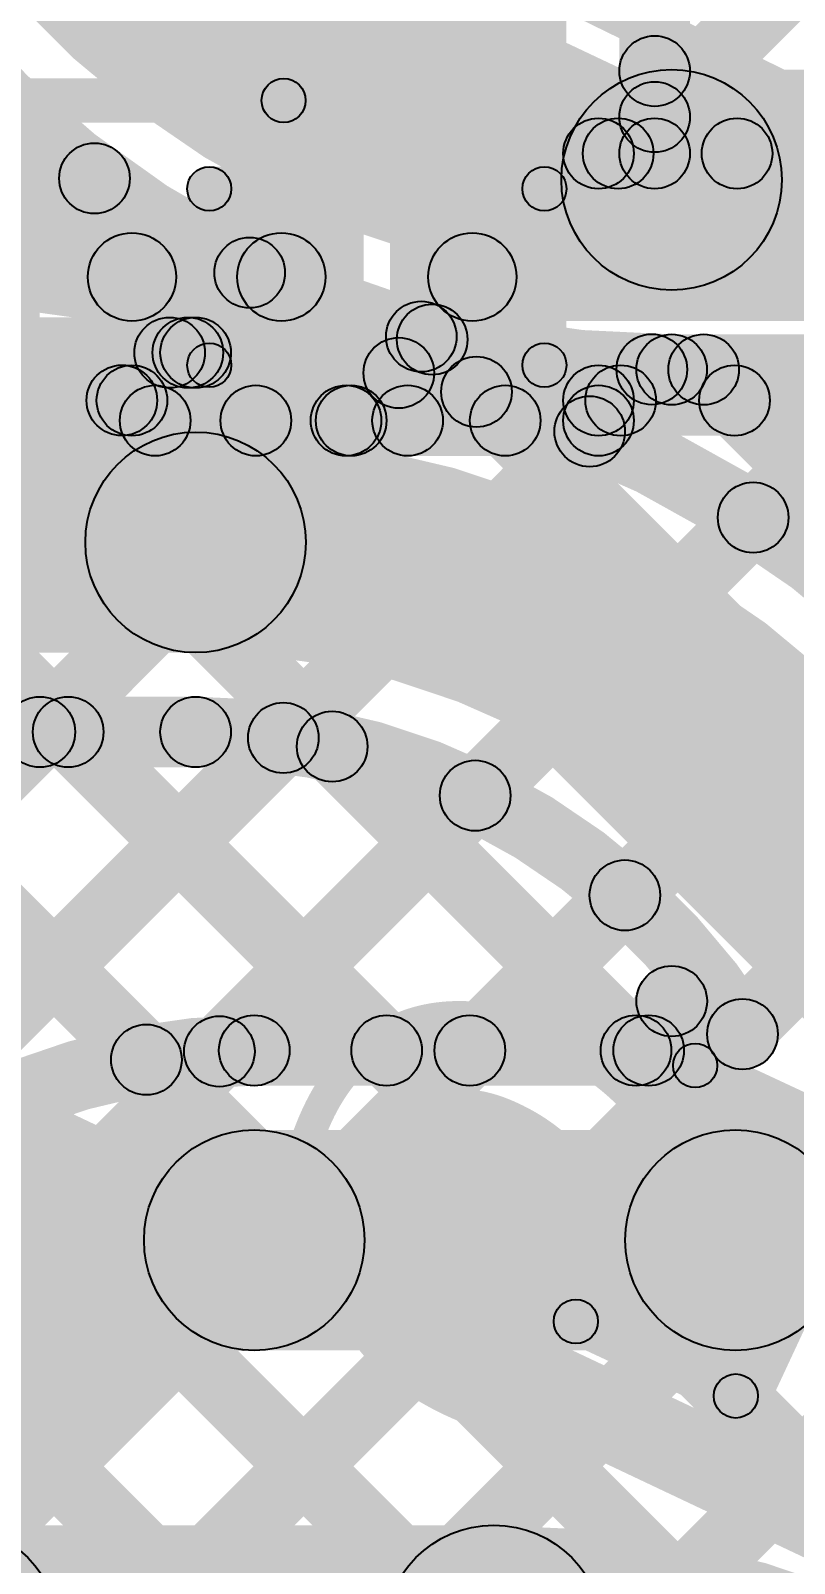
# Model space of a CAD drawing. Header units: millimetres. Extents: x -2.17 to 2.17, y -2.17 to 2.17.
# Drawn here: x -0.6077 to -0.5211, y -1.2034 to -1.0297 of the extents above; entities that cross this region are included whole.
import ezdxf

# ---------------------------------------------------------------- set-up
doc = ezdxf.new("R2010")
doc.units = ezdxf.units.MM
doc.header["$MEASUREMENT"] = 0
for name, color, linetype in [('BottomLayer', 5, 'Continuous'), ('BottomOverlay', 54, 'Continuous'), ('BottomPaste', 16, 'Continuous'), ('BottomSolder', 6, 'Continuous'), ('Mechanical2', 216, 'Continuous'), ('TopLayer', 1, 'Continuous'), ('TopOverlay', 2, 'Continuous'), ('TopPaste', 8, 'Continuous'), ('TopSolder', 216, 'Continuous')]:
    doc.layers.add(name, color=color, linetype=linetype)

# ---------------------------------------------------------------- blocks, each defined once
blk = doc.blocks.new('R___0201_B_67')
at = {"layer": 'BottomLayer'}
for points in [[(-0.01614, 0.00728), (-0.00551, 0.00728), (-0.00551, -0.00728), (-0.01614, -0.00728)], [(0.00551, 0.00728), (0.01614, 0.00728), (0.01614, -0.00728), (0.00551, -0.00728)]]:
    blk.add_hatch(color=5, dxfattribs=at).paths.add_polyline_path(points)
at = {"layer": 'BottomOverlay'}
h = blk.add_hatch(color=54, dxfattribs=at)
edge = h.paths.add_edge_path()
edge.add_arc((-0.019, 0.01), 0.0025, 0, 360)
h = blk.add_hatch(color=54, dxfattribs=at)
edge = h.paths.add_edge_path()
edge.add_arc((-0.019, 0.01), 0.0025, 0, 360)
for points in [[(0.019, 0.0125), (0.019, 0.0075), (-0.019, 0.0075), (-0.019, 0.0125)], [(-0.0215, 0.01), (-0.0165, 0.01), (-0.0165, -0.01), (-0.0215, -0.01)], [(0.0165, 0.01), (0.0215, 0.01), (0.0215, -0.01), (0.0165, -0.01)], [(0.019, -0.0075), (0.019, -0.0125), (-0.019, -0.0125), (-0.019, -0.0075)]]:
    blk.add_hatch(color=54, dxfattribs=at).paths.add_polyline_path(points)
h = blk.add_hatch(color=54, dxfattribs=at)
edge = h.paths.add_edge_path()
edge.add_arc((0.019, 0.01), 0.0025, 0, 360)
h = blk.add_hatch(color=54, dxfattribs=at)
edge = h.paths.add_edge_path()
edge.add_arc((0.019, 0.01), 0.0025, 0, 360)
h = blk.add_hatch(color=54, dxfattribs=at)
edge = h.paths.add_edge_path()
edge.add_arc((-0.019, -0.01), 0.0025, 0, 360)
h = blk.add_hatch(color=54, dxfattribs=at)
edge = h.paths.add_edge_path()
edge.add_arc((-0.019, -0.01), 0.0025, 0, 360)
h = blk.add_hatch(color=54, dxfattribs=at)
edge = h.paths.add_edge_path()
edge.add_arc((0.019, -0.01), 0.0025, 0, 360)
h = blk.add_hatch(color=54, dxfattribs=at)
edge = h.paths.add_edge_path()
edge.add_arc((0.019, -0.01), 0.0025, 0, 360)
at = {"layer": 'BottomPaste'}
for points in [[(-0.01614, 0.00728), (-0.00551, 0.00728), (-0.00551, -0.00728), (-0.01614, -0.00728)], [(0.00551, 0.00728), (0.01614, 0.00728), (0.01614, -0.00728), (0.00551, -0.00728)]]:
    blk.add_hatch(color=16, dxfattribs=at).paths.add_polyline_path(points)
at = {"layer": 'BottomSolder'}
for points in [[(-0.02014, 0.01128), (-0.00151, 0.01128), (-0.00151, -0.01128), (-0.02014, -0.01128)], [(0.00151, 0.01128), (0.02014, 0.01128), (0.02014, -0.01128), (0.00151, -0.01128)]]:
    blk.add_hatch(color=6, dxfattribs=at).paths.add_polyline_path(points)
at = {"layer": 'BottomOverlay'}
for centre in [(-0.019, 0.01), (-0.019, 0.01), (0.019, 0.01), (0.019, 0.01), (-0.019, -0.01), (-0.019, -0.01), (0.019, -0.01), (0.019, -0.01)]:
    blk.add_circle(centre, 0.0025, dxfattribs=at)
blk = doc.blocks.new('SOT23_3_B_97')
at = {"layer": 'BottomLayer'}
for points in [[(-0.02166, 0.02657), (-0.05316, 0.02657), (-0.05316, 0.05807), (-0.02166, 0.05807)], [(0.05314, 0.02657), (0.02165, 0.02657), (0.02165, 0.05807), (0.05314, 0.05807)], [(0.01574, -0.05807), (-0.01575, -0.05807), (-0.01575, -0.02657), (0.01574, -0.02657)]]:
    blk.add_hatch(color=5, dxfattribs=at).paths.add_polyline_path(points)
at = {"layer": 'BottomOverlay'}
h = blk.add_hatch(color=54, dxfattribs=at)
edge = h.paths.add_edge_path()
edge.add_arc((-0.066, 0.045), 0.0025, 0, 360)
h = blk.add_hatch(color=54, dxfattribs=at)
edge = h.paths.add_edge_path()
edge.add_arc((-0.06, 0.045), 0.0025, 0, 360)
h = blk.add_hatch(color=54, dxfattribs=at)
edge = h.paths.add_edge_path()
edge.add_arc((-0.01101, 0.032), 0.0025, 0, 360)
for points in [[(0.01099, 0.0345), (0.01099, 0.0295), (-0.01101, 0.0295), (-0.01101, 0.0345)], [(-0.05851, -0.029), (-0.06351, -0.029), (-0.06351, 0.03), (-0.05851, 0.03)], [(0.06349, -0.029), (0.05849, -0.029), (0.05849, 0.03), (0.06349, 0.03)], [(-0.02601, -0.0265), (-0.02601, -0.0315), (-0.06101, -0.0315), (-0.06101, -0.0265)], [(0.06099, -0.0265), (0.06099, -0.0315), (0.02599, -0.0315), (0.02599, -0.0265)]]:
    blk.add_hatch(color=54, dxfattribs=at).paths.add_polyline_path(points)
h = blk.add_hatch(color=54, dxfattribs=at)
edge = h.paths.add_edge_path()
edge.add_arc((0.01099, 0.032), 0.0025, 0, 360)
h = blk.add_hatch(color=54, dxfattribs=at)
edge = h.paths.add_edge_path()
edge.add_arc((-0.06101, 0.03), 0.0025, 0, 360)
h = blk.add_hatch(color=54, dxfattribs=at)
edge = h.paths.add_edge_path()
edge.add_arc((0.06099, 0.03), 0.0025, 0, 360)
h = blk.add_hatch(color=54, dxfattribs=at)
edge = h.paths.add_edge_path()
edge.add_arc((-0.06101, -0.029), 0.0025, 0, 360)
h = blk.add_hatch(color=54, dxfattribs=at)
edge = h.paths.add_edge_path()
edge.add_arc((-0.06101, -0.029), 0.0025, 0, 360)
h = blk.add_hatch(color=54, dxfattribs=at)
edge = h.paths.add_edge_path()
edge.add_arc((-0.02601, -0.029), 0.0025, 0, 360)
h = blk.add_hatch(color=54, dxfattribs=at)
edge = h.paths.add_edge_path()
edge.add_arc((0.02599, -0.029), 0.0025, 0, 360)
h = blk.add_hatch(color=54, dxfattribs=at)
edge = h.paths.add_edge_path()
edge.add_arc((0.06099, -0.029), 0.0025, 0, 360)
h = blk.add_hatch(color=54, dxfattribs=at)
edge = h.paths.add_edge_path()
edge.add_arc((0.06099, -0.029), 0.0025, 0, 360)
at = {"layer": 'BottomPaste'}
for points in [[(-0.02166, 0.02657), (-0.05316, 0.02657), (-0.05316, 0.05807), (-0.02166, 0.05807)], [(0.05314, 0.02657), (0.02165, 0.02657), (0.02165, 0.05807), (0.05314, 0.05807)], [(0.01574, -0.05807), (-0.01575, -0.05807), (-0.01575, -0.02657), (0.01574, -0.02657)]]:
    blk.add_hatch(color=16, dxfattribs=at).paths.add_polyline_path(points)
at = {"layer": 'BottomSolder'}
for points in [[(-0.01766, 0.02257), (-0.05716, 0.02257), (-0.05716, 0.06207), (-0.01766, 0.06207)], [(0.05714, 0.02257), (0.01765, 0.02257), (0.01765, 0.06207), (0.05714, 0.06207)], [(0.01974, -0.06207), (-0.01975, -0.06207), (-0.01975, -0.02257), (0.01974, -0.02257)]]:
    blk.add_hatch(color=6, dxfattribs=at).paths.add_polyline_path(points)
at = {"layer": 'BottomOverlay', "const_width": 0.005}
blk.add_lwpolyline([(-0.06, 0.045, 1), (-0.066, 0.045, 1)], format="xyb", close=True, dxfattribs=at)
at = {"layer": 'BottomOverlay'}
for centre in [(-0.066, 0.045), (-0.06, 0.045), (-0.01101, 0.032), (0.01099, 0.032), (-0.06101, 0.03), (0.06099, 0.03), (-0.06101, -0.029), (-0.06101, -0.029), (-0.02601, -0.029), (0.02599, -0.029), (0.06099, -0.029), (0.06099, -0.029)]:
    blk.add_circle(centre, 0.0025, dxfattribs=at)
blk = doc.blocks.new('WS2812B_M____217')
at = {"layer": 'TopOverlay'}
blk.add_hatch(color=2, dxfattribs=at).paths.add_polyline_path([(-0.07, -0.0725), (-0.07, -0.0675), (0.07, -0.0675), (0.07, -0.0725)])
blk = doc.blocks.new('C__0402_357')
at = {"layer": 'TopLayer'}
for points in [[(-0.0275, -0.0125), (-0.0275, 0.0125), (-0.0095, 0.0125), (-0.0095, -0.0125)], [(0.0095, -0.0125), (0.0095, 0.0125), (0.0275, 0.0125), (0.0275, -0.0125)]]:
    blk.add_hatch(color=1, dxfattribs=at).paths.add_polyline_path(points)
at = {"layer": 'TopOverlay'}
h = blk.add_hatch(color=2, dxfattribs=at)
edge = h.paths.add_edge_path()
edge.add_arc((-0.031, 0.016), 0.0025, 0, 360)
h = blk.add_hatch(color=2, dxfattribs=at)
edge = h.paths.add_edge_path()
edge.add_arc((-0.031, 0.016), 0.0025, 0, 360)
for points in [[(-0.011, 0.0185), (-0.011, 0.0135), (-0.031, 0.0135), (-0.031, 0.0185)], [(0.031, 0.0185), (0.031, 0.0135), (0.011, 0.0135), (0.011, 0.0185)], [(-0.0335, 0.016), (-0.0285, 0.016), (-0.0285, -0.016), (-0.0335, -0.016)], [(0.0285, 0.016), (0.0335, 0.016), (0.0335, -0.016), (0.0285, -0.016)], [(-0.011, -0.0135), (-0.011, -0.0185), (-0.031, -0.0185), (-0.031, -0.0135)], [(0.031, -0.0135), (0.031, -0.0185), (0.011, -0.0185), (0.011, -0.0135)]]:
    blk.add_hatch(color=2, dxfattribs=at).paths.add_polyline_path(points)
h = blk.add_hatch(color=2, dxfattribs=at)
edge = h.paths.add_edge_path()
edge.add_arc((-0.011, 0.016), 0.0025, 0, 360)
h = blk.add_hatch(color=2, dxfattribs=at)
edge = h.paths.add_edge_path()
edge.add_arc((0.011, 0.016), 0.0025, 0, 360)
h = blk.add_hatch(color=2, dxfattribs=at)
edge = h.paths.add_edge_path()
edge.add_arc((0.031, 0.016), 0.0025, 0, 360)
h = blk.add_hatch(color=2, dxfattribs=at)
edge = h.paths.add_edge_path()
edge.add_arc((0.031, 0.016), 0.0025, 0, 360)
h = blk.add_hatch(color=2, dxfattribs=at)
edge = h.paths.add_edge_path()
edge.add_arc((-0.031, -0.016), 0.0025, 0, 360)
h = blk.add_hatch(color=2, dxfattribs=at)
edge = h.paths.add_edge_path()
edge.add_arc((-0.031, -0.016), 0.0025, 0, 360)
h = blk.add_hatch(color=2, dxfattribs=at)
edge = h.paths.add_edge_path()
edge.add_arc((-0.011, -0.016), 0.0025, 0, 360)
h = blk.add_hatch(color=2, dxfattribs=at)
edge = h.paths.add_edge_path()
edge.add_arc((0.011, -0.016), 0.0025, 0, 360)
h = blk.add_hatch(color=2, dxfattribs=at)
edge = h.paths.add_edge_path()
edge.add_arc((0.031, -0.016), 0.0025, 0, 360)
h = blk.add_hatch(color=2, dxfattribs=at)
edge = h.paths.add_edge_path()
edge.add_arc((0.031, -0.016), 0.0025, 0, 360)
at = {"layer": 'TopPaste'}
for points in [[(-0.0275, -0.0125), (-0.0275, 0.0125), (-0.0095, 0.0125), (-0.0095, -0.0125)], [(0.0095, -0.0125), (0.0095, 0.0125), (0.0275, 0.0125), (0.0275, -0.0125)]]:
    blk.add_hatch(color=8, dxfattribs=at).paths.add_polyline_path(points)
at = {"layer": 'TopSolder'}
for points in [[(-0.02986, -0.01486), (-0.02986, 0.01486), (-0.00714, 0.01486), (-0.00714, -0.01486)], [(0.00714, -0.01486), (0.00714, 0.01486), (0.02986, 0.01486), (0.02986, -0.01486)]]:
    blk.add_hatch(color=216, dxfattribs=at).paths.add_polyline_path(points)
at = {"layer": 'TopOverlay'}
for centre in [(-0.031, 0.016), (-0.031, 0.016), (-0.011, 0.016), (0.011, 0.016), (0.031, 0.016), (0.031, 0.016), (-0.031, -0.016), (-0.031, -0.016), (-0.011, -0.016), (0.011, -0.016), (0.031, -0.016), (0.031, -0.016)]:
    blk.add_circle(centre, 0.0025, dxfattribs=at)

msp = doc.modelspace()

# ---------------------------------------------------------------- hatches: boundary and pattern name
at = {"layer": 'BottomLayer'}
for points in [[(-0.89989, -0.84667), (-0.89423, -0.84101), (-0.23021, -1.50503), (-0.23587, -1.51069)], [(-0.90283, -0.87201), (-0.89717, -0.86636), (-0.25895, -1.50457), (-0.26461, -1.51023)], [(-0.90283, -0.9003), (-0.89717, -0.89464), (-0.2877, -1.50412), (-0.29335, -1.50977)], [(-0.79852, -0.91976), (-0.79286, -0.9141), (-0.20147, -1.50549), (-0.20713, -1.51115)], [(-0.53293, -1.04361), (-0.54093, -1.04361), (-0.54093, -0.98426), (-0.53293, -0.98426)], [(-0.5341, -1.04231), (-0.53976, -1.03665), (-0.49732, -0.99422), (-0.49166, -0.99987)], [(-0.86284, -1.48419), (-0.8685, -1.47853), (-0.39683, -1.00686), (-0.39117, -1.01252)], [(-0.53976, -1.03709), (-0.5341, -1.03144), (-0.52476, -1.04078), (-0.53041, -1.04644)], [(-0.84491, -1.49454), (-0.85057, -1.48889), (-0.39683, -1.03514), (-0.39117, -1.0408)], [(-0.53823, -1.04644), (-0.54389, -1.04078), (-0.53976, -1.03665), (-0.5341, -1.04231)], [(-0.54329, -1.04761), (-0.54329, -1.03961), (-0.53693, -1.03961), (-0.53693, -1.04761)], [(-0.53693, -1.04761), (-0.53693, -1.03961), (-0.477, -1.03961), (-0.477, -1.04761)], [(-0.5962, -1.06261), (-0.5962, -1.05261), (-0.57926, -1.05261), (-0.57926, -1.06261)], [(-0.5576, -1.06261), (-0.5576, -1.05261), (-0.477, -1.05261), (-0.477, -1.06261)], [(-0.82274, -1.50066), (-0.8284, -1.495), (-0.39683, -1.06343), (-0.39117, -1.06908)], [(-0.61829, -1.0717), (-0.61263, -1.06605), (-0.17935, -1.49932), (-0.18501, -1.50498)], [(-0.54329, -1.07561), (-0.54329, -1.06761), (-0.477, -1.06761), (-0.477, -1.07561)], [(-0.89717, -1.37709), (-0.90283, -1.37144), (-0.60016, -1.06877), (-0.59451, -1.07443)], [(-0.89555, -1.43204), (-0.90121, -1.42639), (-0.5436, -1.06878), (-0.53795, -1.07444)], [(-0.88843, -1.45321), (-0.89409, -1.44755), (-0.51532, -1.06878), (-0.50966, -1.07444)], [(-0.87733, -1.47039), (-0.88298, -1.46473), (-0.48704, -1.06878), (-0.48138, -1.07444)], [(-0.59357, -1.07789), (-0.59357, -1.06989), (-0.57192, -1.06989), (-0.57192, -1.07789)], [(-0.57192, -1.07789), (-0.57192, -1.06989), (-0.56494, -1.06989), (-0.56494, -1.07789)], [(-0.57192, -1.07789), (-0.57192, -1.06989), (-0.56494, -1.06989), (-0.56494, -1.07789)], [(-0.56494, -1.07789), (-0.56494, -1.06989), (-0.54329, -1.06989), (-0.54329, -1.07789)], [(-0.5307, -1.07444), (-0.52504, -1.06878), (-0.08567, -1.50815), (-0.09133, -1.51381)], [(-0.89717, -1.40538), (-0.90283, -1.39972), (-0.57417, -1.07107), (-0.56852, -1.07672)], [(-0.58498, -1.07672), (-0.57933, -1.07107), (-0.08567, -1.56472), (-0.09133, -1.57038)], [(-0.5567, -1.07672), (-0.55104, -1.07107), (-0.08567, -1.53644), (-0.09133, -1.54209)]]:
    msp.add_hatch(color=5, dxfattribs=at).paths.add_polyline_path(points)
h = msp.add_hatch(color=5, dxfattribs=at)
edge = h.paths.add_edge_path()
edge.add_arc((-0.53693, -1.03427), 0.004, 0, 360)
h = msp.add_hatch(color=5, dxfattribs=at)
edge = h.paths.add_edge_path()
edge.add_arc((-0.53693, -1.03948), 0.004, 0, 360)
h = msp.add_hatch(color=5, dxfattribs=at)
edge = h.paths.add_edge_path()
edge.add_arc((-0.53693, -1.03948), 0.004, 0, 360)
h = msp.add_hatch(color=5, dxfattribs=at)
edge = h.paths.add_edge_path()
edge.add_arc((-0.54329, -1.04361), 0.004, 0, 360)
h = msp.add_hatch(color=5, dxfattribs=at)
edge = h.paths.add_edge_path()
edge.add_arc((-0.54106, -1.04361), 0.004, 0, 360)
h = msp.add_hatch(color=5, dxfattribs=at)
edge = h.paths.add_edge_path()
edge.add_arc((-0.53693, -1.04361), 0.004, 0, 360)
h = msp.add_hatch(color=5, dxfattribs=at)
edge = h.paths.add_edge_path()
edge.add_arc((-0.53693, -1.04361), 0.004, 0, 360)
h = msp.add_hatch(color=5, dxfattribs=at)
edge = h.paths.add_edge_path()
edge.add_arc((-0.53693, -1.04361), 0.004, 0, 360)
h = msp.add_hatch(color=5, dxfattribs=at)
edge = h.paths.add_edge_path()
edge.add_arc((-0.52758, -1.04361), 0.004, 0, 360)
h = msp.add_hatch(color=5, dxfattribs=at)
edge = h.paths.add_edge_path()
edge.add_arc((-0.5962, -1.05761), 0.005, 0, 360)
h = msp.add_hatch(color=5, dxfattribs=at)
edge = h.paths.add_edge_path()
edge.add_arc((-0.5962, -1.05761), 0.005, 0, 360)
h = msp.add_hatch(color=5, dxfattribs=at)
edge = h.paths.add_edge_path()
edge.add_arc((-0.57926, -1.05761), 0.005, 0, 360)
h = msp.add_hatch(color=5, dxfattribs=at)
edge = h.paths.add_edge_path()
edge.add_arc((-0.5576, -1.05761), 0.005, 0, 360)
h = msp.add_hatch(color=5, dxfattribs=at)
edge = h.paths.add_edge_path()
edge.add_arc((-0.59734, -1.0716), 0.004, 0, 360)
h = msp.add_hatch(color=5, dxfattribs=at)
edge = h.paths.add_edge_path()
edge.add_arc((-0.5962, -1.07161), 0.004, 0, 360)
h = msp.add_hatch(color=5, dxfattribs=at)
edge = h.paths.add_edge_path()
edge.add_arc((-0.54329, -1.07161), 0.004, 0, 360)
h = msp.add_hatch(color=5, dxfattribs=at)
edge = h.paths.add_edge_path()
edge.add_arc((-0.54078, -1.07161), 0.004, 0, 360)
h = msp.add_hatch(color=5, dxfattribs=at)
edge = h.paths.add_edge_path()
edge.add_arc((-0.52787, -1.07161), 0.004, 0, 360)
h = msp.add_hatch(color=5, dxfattribs=at)
edge = h.paths.add_edge_path()
edge.add_arc((-0.59357, -1.07389), 0.004, 0, 360)
h = msp.add_hatch(color=5, dxfattribs=at)
edge = h.paths.add_edge_path()
edge.add_arc((-0.58215, -1.07389), 0.004, 0, 360)
h = msp.add_hatch(color=5, dxfattribs=at)
edge = h.paths.add_edge_path()
edge.add_arc((-0.57192, -1.07389), 0.004, 0, 360)
h = msp.add_hatch(color=5, dxfattribs=at)
edge = h.paths.add_edge_path()
edge.add_arc((-0.57192, -1.07389), 0.004, 0, 360)
h = msp.add_hatch(color=5, dxfattribs=at)
edge = h.paths.add_edge_path()
edge.add_arc((-0.57192, -1.07389), 0.004, 0, 360)
h = msp.add_hatch(color=5, dxfattribs=at)
edge = h.paths.add_edge_path()
edge.add_arc((-0.57134, -1.07389), 0.004, 0, 360)
h = msp.add_hatch(color=5, dxfattribs=at)
edge = h.paths.add_edge_path()
edge.add_arc((-0.56494, -1.07389), 0.004, 0, 360)
h = msp.add_hatch(color=5, dxfattribs=at)
edge = h.paths.add_edge_path()
edge.add_arc((-0.56494, -1.07389), 0.004, 0, 360)
h = msp.add_hatch(color=5, dxfattribs=at)
edge = h.paths.add_edge_path()
edge.add_arc((-0.56494, -1.07389), 0.004, 0, 360)
h = msp.add_hatch(color=5, dxfattribs=at)
edge = h.paths.add_edge_path()
edge.add_arc((-0.55387, -1.07389), 0.004, 0, 360)
h = msp.add_hatch(color=5, dxfattribs=at)
edge = h.paths.add_edge_path()
edge.add_arc((-0.54329, -1.07389), 0.004, 0, 360)
at = {"layer": 'TopLayer'}
for points in [[(-0.69977, -0.96194), (-0.69411, -0.95628), (-0.58703, -1.06336), (-0.59269, -1.06901)], [(-0.535, -1.05911), (-0.535, -1.03411), (-0.43, -1.03411), (-0.43, -1.05911)], [(-0.61738, -1.06901), (-0.62303, -1.06336), (-0.60328, -1.04361), (-0.59762, -1.04926)], [(-0.58909, -1.06901), (-0.59475, -1.06336), (-0.58568, -1.05429), (-0.58002, -1.05995)], [(-0.56622, -1.0672), (-0.56056, -1.06154), (-0.5543, -1.06781), (-0.55996, -1.07346)], [(-0.65598, -1.07019), (-0.65598, -1.06219), (-0.58898, -1.06219), (-0.58898, -1.07019)], [(-0.56311, -1.07132), (-0.56877, -1.06566), (-0.56498, -1.06187), (-0.55932, -1.06753)], [(-0.535, -1.07211), (-0.535, -1.06411), (-0.4463, -1.06411), (-0.4463, -1.07211)], [(-0.54146, -1.07795), (-0.54711, -1.07229), (-0.54008, -1.06526), (-0.53442, -1.07092)], [(-0.5342, -1.07094), (-0.52854, -1.06528), (-0.43572, -1.1581), (-0.44138, -1.16376)], [(-0.52293, -1.08771), (-0.52859, -1.08205), (-0.51182, -1.06528), (-0.50616, -1.07094)], [(-0.67748, -1.10019), (-0.67748, -1.07519), (-0.58898, -1.07519), (-0.58898, -1.10019)], [(-0.66402, -1.11319), (-0.66402, -1.10519), (-0.58898, -1.10519), (-0.58898, -1.11319)], [(-0.64556, -1.15377), (-0.65121, -1.14811), (-0.60946, -1.10636), (-0.60381, -1.11201)], [(-0.63454, -1.11201), (-0.62889, -1.10636), (-0.59173, -1.14351), (-0.59739, -1.14917)], [(-0.60626, -1.11201), (-0.6006, -1.10636), (-0.5645, -1.14246), (-0.57015, -1.14812)], [(-0.63403, -1.17052), (-0.63969, -1.16487), (-0.58186, -1.10704), (-0.5762, -1.11269)], [(-0.57632, -1.11367), (-0.57066, -1.10801), (-0.53621, -1.14246), (-0.54187, -1.14812)], [(-0.58345, -1.14823), (-0.58911, -1.14257), (-0.56011, -1.11357), (-0.55445, -1.11923)], [(-0.55506, -1.14812), (-0.56072, -1.14246), (-0.54313, -1.12487), (-0.53747, -1.13053)], [(-0.53668, -1.14332), (-0.5333, -1.13607), (-0.52528, -1.13981), (-0.52866, -1.14706)], [(-0.53398, -1.14698), (-0.54123, -1.1436), (-0.53862, -1.13801), (-0.53137, -1.14139)], [(-0.58233, -1.14929), (-0.58233, -1.14129), (-0.5376, -1.14129), (-0.5376, -1.14929)], [(-0.58233, -1.17929), (-0.58233, -1.15429), (-0.52777, -1.15429), (-0.52777, -1.17929)], [(-0.61685, -1.22411), (-0.61685, -1.19911), (-0.55516, -1.19911), (-0.55516, -1.22411)]]:
    msp.add_hatch(color=1, dxfattribs=at).paths.add_polyline_path(points)
h = msp.add_hatch(color=1, dxfattribs=at)
edge = h.paths.add_edge_path()
edge.add_arc((-0.535, -1.04661), 0.0125, 0, 360)
h = msp.add_hatch(color=1, dxfattribs=at)
edge = h.paths.add_edge_path()
edge.add_arc((-0.535, -1.04661), 0.0125, 0, 360)
h = msp.add_hatch(color=1, dxfattribs=at)
edge = h.paths.add_edge_path()
edge.add_arc((-0.60045, -1.04643), 0.004, 0, 360)
h = msp.add_hatch(color=1, dxfattribs=at)
edge = h.paths.add_edge_path()
edge.add_arc((-0.58285, -1.05712), 0.004, 0, 360)
h = msp.add_hatch(color=1, dxfattribs=at)
edge = h.paths.add_edge_path()
edge.add_arc((-0.56339, -1.06437), 0.004, 0, 360)
h = msp.add_hatch(color=1, dxfattribs=at)
edge = h.paths.add_edge_path()
edge.add_arc((-0.56215, -1.0647), 0.004, 0, 360)
h = msp.add_hatch(color=1, dxfattribs=at)
edge = h.paths.add_edge_path()
edge.add_arc((-0.59192, -1.06619), 0.004, 0, 360)
h = msp.add_hatch(color=1, dxfattribs=at)
edge = h.paths.add_edge_path()
edge.add_arc((-0.58986, -1.06619), 0.004, 0, 360)
h = msp.add_hatch(color=1, dxfattribs=at)
edge = h.paths.add_edge_path()
edge.add_arc((-0.58898, -1.06619), 0.004, 0, 360)
h = msp.add_hatch(color=1, dxfattribs=at)
edge = h.paths.add_edge_path()
edge.add_arc((-0.58898, -1.06619), 0.004, 0, 360)
h = msp.add_hatch(color=1, dxfattribs=at)
edge = h.paths.add_edge_path()
edge.add_arc((-0.56594, -1.06849), 0.004, 0, 360)
h = msp.add_hatch(color=1, dxfattribs=at)
edge = h.paths.add_edge_path()
edge.add_arc((-0.53725, -1.06809), 0.004, 0, 360)
h = msp.add_hatch(color=1, dxfattribs=at)
edge = h.paths.add_edge_path()
edge.add_arc((-0.535, -1.06811), 0.004, 0, 360)
h = msp.add_hatch(color=1, dxfattribs=at)
edge = h.paths.add_edge_path()
edge.add_arc((-0.535, -1.06811), 0.004, 0, 360)
h = msp.add_hatch(color=1, dxfattribs=at)
edge = h.paths.add_edge_path()
edge.add_arc((-0.53137, -1.06811), 0.004, 0, 360)
h = msp.add_hatch(color=1, dxfattribs=at)
edge = h.paths.add_edge_path()
edge.add_arc((-0.55713, -1.07063), 0.004, 0, 360)
h = msp.add_hatch(color=1, dxfattribs=at)
edge = h.paths.add_edge_path()
edge.add_arc((-0.54429, -1.07512), 0.004, 0, 360)
h = msp.add_hatch(color=1, dxfattribs=at)
edge = h.paths.add_edge_path()
edge.add_arc((-0.58898, -1.08769), 0.0125, 0, 360)
h = msp.add_hatch(color=1, dxfattribs=at)
edge = h.paths.add_edge_path()
edge.add_arc((-0.58898, -1.08769), 0.0125, 0, 360)
h = msp.add_hatch(color=1, dxfattribs=at)
edge = h.paths.add_edge_path()
edge.add_arc((-0.52576, -1.08488), 0.004, 0, 360)
h = msp.add_hatch(color=1, dxfattribs=at)
edge = h.paths.add_edge_path()
edge.add_arc((-0.60664, -1.10919), 0.004, 0, 360)
h = msp.add_hatch(color=1, dxfattribs=at)
edge = h.paths.add_edge_path()
edge.add_arc((-0.60343, -1.10919), 0.004, 0, 360)
h = msp.add_hatch(color=1, dxfattribs=at)
edge = h.paths.add_edge_path()
edge.add_arc((-0.58898, -1.10919), 0.004, 0, 360)
h = msp.add_hatch(color=1, dxfattribs=at)
edge = h.paths.add_edge_path()
edge.add_arc((-0.58898, -1.10919), 0.004, 0, 360)
h = msp.add_hatch(color=1, dxfattribs=at)
edge = h.paths.add_edge_path()
edge.add_arc((-0.57903, -1.10986), 0.004, 0, 360)
h = msp.add_hatch(color=1, dxfattribs=at)
edge = h.paths.add_edge_path()
edge.add_arc((-0.57349, -1.11084), 0.004, 0, 360)
h = msp.add_hatch(color=1, dxfattribs=at)
edge = h.paths.add_edge_path()
edge.add_arc((-0.55728, -1.1164), 0.004, 0, 360)
h = msp.add_hatch(color=1, dxfattribs=at)
edge = h.paths.add_edge_path()
edge.add_arc((-0.5403, -1.1277), 0.004, 0, 360)
h = msp.add_hatch(color=1, dxfattribs=at)
edge = h.paths.add_edge_path()
edge.add_arc((-0.53499, -1.1397), 0.004, 0, 360)
h = msp.add_hatch(color=1, dxfattribs=at)
edge = h.paths.add_edge_path()
edge.add_arc((-0.53499, -1.1397), 0.004, 0, 360)
h = msp.add_hatch(color=1, dxfattribs=at)
edge = h.paths.add_edge_path()
edge.add_arc((-0.52697, -1.14344), 0.004, 0, 360)
h = msp.add_hatch(color=1, dxfattribs=at)
edge = h.paths.add_edge_path()
edge.add_arc((-0.52697, -1.14344), 0.004, 0, 360)
h = msp.add_hatch(color=1, dxfattribs=at)
edge = h.paths.add_edge_path()
edge.add_arc((-0.58628, -1.1454), 0.004, 0, 360)
h = msp.add_hatch(color=1, dxfattribs=at)
edge = h.paths.add_edge_path()
edge.add_arc((-0.58233, -1.14529), 0.004, 0, 360)
h = msp.add_hatch(color=1, dxfattribs=at)
edge = h.paths.add_edge_path()
edge.add_arc((-0.58233, -1.14529), 0.004, 0, 360)
h = msp.add_hatch(color=1, dxfattribs=at)
edge = h.paths.add_edge_path()
edge.add_arc((-0.56732, -1.14529), 0.004, 0, 360)
h = msp.add_hatch(color=1, dxfattribs=at)
edge = h.paths.add_edge_path()
edge.add_arc((-0.55789, -1.14529), 0.004, 0, 360)
h = msp.add_hatch(color=1, dxfattribs=at)
edge = h.paths.add_edge_path()
edge.add_arc((-0.53904, -1.14529), 0.004, 0, 360)
h = msp.add_hatch(color=1, dxfattribs=at)
edge = h.paths.add_edge_path()
edge.add_arc((-0.5376, -1.14529), 0.004, 0, 360)
h = msp.add_hatch(color=1, dxfattribs=at)
edge = h.paths.add_edge_path()
edge.add_arc((-0.5376, -1.14529), 0.004, 0, 360)
h = msp.add_hatch(color=1, dxfattribs=at)
edge = h.paths.add_edge_path()
edge.add_arc((-0.59456, -1.14634), 0.004, 0, 360)
h = msp.add_hatch(color=1, dxfattribs=at)
edge = h.paths.add_edge_path()
edge.add_arc((-0.58233, -1.16679), 0.0125, 0, 360)
h = msp.add_hatch(color=1, dxfattribs=at)
edge = h.paths.add_edge_path()
edge.add_arc((-0.58233, -1.16679), 0.0125, 0, 360)
h = msp.add_hatch(color=1, dxfattribs=at)
edge = h.paths.add_edge_path()
edge.add_arc((-0.52777, -1.16679), 0.0125, 0, 360)
h = msp.add_hatch(color=1, dxfattribs=at)
edge = h.paths.add_edge_path()
edge.add_arc((-0.61685, -1.21161), 0.0125, 0, 360)
h = msp.add_hatch(color=1, dxfattribs=at)
edge = h.paths.add_edge_path()
edge.add_arc((-0.61685, -1.21161), 0.0125, 0, 360)
h = msp.add_hatch(color=1, dxfattribs=at)
edge = h.paths.add_edge_path()
edge.add_arc((-0.55516, -1.21161), 0.0125, 0, 360)
h = msp.add_hatch(color=1, dxfattribs=at)
edge = h.paths.add_edge_path()
edge.add_arc((-0.55516, -1.21161), 0.0125, 0, 360)

# ---------------------------------------------------------------- linework, layer by layer
at = {"layer": 'BottomLayer'}
for points, const_width in [([(-0.5962, -1.07161, -0.414214), (-0.66532, -1.00249)], 0.008), ([(-0.5962, -1.05761, -0.414214), (-0.65132, -1.00249)], 0.01)]:
    msp.add_lwpolyline(points, format="xyb", dxfattribs=dict(at, const_width=const_width))
for centre, radius in [((-0.53693, -1.03427), 0.004), ((-0.53693, -1.03948), 0.004), ((-0.53693, -1.03948), 0.004), ((-0.54329, -1.04361), 0.004), ((-0.54106, -1.04361), 0.004), ((-0.53693, -1.04361), 0.004), ((-0.53693, -1.04361), 0.004), ((-0.53693, -1.04361), 0.004), ((-0.52758, -1.04361), 0.004), ((-0.5962, -1.05761), 0.005), ((-0.5962, -1.05761), 0.005), ((-0.57926, -1.05761), 0.005), ((-0.5576, -1.05761), 0.005), ((-0.59734, -1.0716), 0.004), ((-0.5962, -1.07161), 0.004), ((-0.54329, -1.07161), 0.004), ((-0.54078, -1.07161), 0.004), ((-0.52787, -1.07161), 0.004), ((-0.59357, -1.07389), 0.004), ((-0.58215, -1.07389), 0.004), ((-0.57192, -1.07389), 0.004), ((-0.57192, -1.07389), 0.004), ((-0.57192, -1.07389), 0.004), ((-0.57134, -1.07389), 0.004), ((-0.56494, -1.07389), 0.004), ((-0.56494, -1.07389), 0.004), ((-0.56494, -1.07389), 0.004), ((-0.55387, -1.07389), 0.004), ((-0.54329, -1.07389), 0.004)]:
    msp.add_circle(centre, radius, dxfattribs=at)
at = {"layer": 'Mechanical2', "const_width": 0.01}
for points in [[(2.16535, 0.001, 1), (-2.16535, 0.001, 1)], [(2.08135, -0.01, 1), (-2.04935, -0.01, 1)], [(1.84055, 0.001, 1), (-1.84055, 0.001, 1)], [(1.6437, 0.001, 1), (-1.6437, 0.001, 1)], [(1.50394, 0, 1), (-1.50394, 0, 1)], [(1.30709, 0.001, 1), (-1.30709, 0.001, 1)], [(1.17323, 0.001, 1), (-1.17323, 0.001, 1)]]:
    msp.add_lwpolyline(points, format="xyb", close=True, dxfattribs=at)
at = {"layer": 'TopLayer'}
for points, const_width in [([(-0.535, -1.04661, -0.414214), (-0.62315, -0.95846)], 0.025), ([(-0.535, -1.06811, -0.401157), (-0.64454, -0.96337)], 0.008), ([(-0.58898, -1.06619, -0.360719), (-0.47474, -1.16093)], 0.008), ([(-0.58898, -1.08769, -0.414214), (-0.49423, -1.18243)], 0.025), ([(-0.58898, -1.10919, -0.257857), (-0.52697, -1.14344)], 0.008), ([(-0.63593, -1.16935, -0.214163), (-0.58233, -1.14529)], 0.008), ([(-0.63256, -1.21702, -0.414214), (-0.58233, -1.16679)], 0.025), ([(-0.63256, -1.21702, -0.167282), (-0.61685, -1.21161)], 0.025), ([(-0.55516, -1.21161, -0.414214), (-0.45516, -1.31161)], 0.025)]:
    msp.add_lwpolyline(points, format="xyb", dxfattribs=dict(at, const_width=const_width))
for centre, radius in [((-0.535, -1.04661), 0.0125), ((-0.535, -1.04661), 0.0125), ((-0.60045, -1.04643), 0.004), ((-0.58285, -1.05712), 0.004), ((-0.56339, -1.06437), 0.004), ((-0.56215, -1.0647), 0.004), ((-0.59192, -1.06619), 0.004), ((-0.58986, -1.06619), 0.004), ((-0.58898, -1.06619), 0.004), ((-0.58898, -1.06619), 0.004), ((-0.56594, -1.06849), 0.004), ((-0.53725, -1.06809), 0.004), ((-0.535, -1.06811), 0.004), ((-0.535, -1.06811), 0.004), ((-0.53137, -1.06811), 0.004), ((-0.55713, -1.07063), 0.004), ((-0.54429, -1.07512), 0.004), ((-0.58898, -1.08769), 0.0125), ((-0.58898, -1.08769), 0.0125), ((-0.52576, -1.08488), 0.004), ((-0.60664, -1.10919), 0.004), ((-0.60343, -1.10919), 0.004), ((-0.58898, -1.10919), 0.004), ((-0.58898, -1.10919), 0.004), ((-0.57903, -1.10986), 0.004), ((-0.57349, -1.11084), 0.004), ((-0.55728, -1.1164), 0.004), ((-0.5403, -1.1277), 0.004), ((-0.53499, -1.1397), 0.004), ((-0.53499, -1.1397), 0.004), ((-0.52697, -1.14344), 0.004), ((-0.52697, -1.14344), 0.004), ((-0.58628, -1.1454), 0.004), ((-0.58233, -1.14529), 0.004), ((-0.58233, -1.14529), 0.004), ((-0.56732, -1.14529), 0.004), ((-0.55789, -1.14529), 0.004), ((-0.53904, -1.14529), 0.004), ((-0.5376, -1.14529), 0.004), ((-0.5376, -1.14529), 0.004), ((-0.59456, -1.14634), 0.004), ((-0.58233, -1.16679), 0.0125), ((-0.58233, -1.16679), 0.0125), ((-0.52777, -1.16679), 0.0125), ((-0.61685, -1.21161), 0.0125), ((-0.61685, -1.21161), 0.0125), ((-0.55516, -1.21161), 0.0125), ((-0.55516, -1.21161), 0.0125)]:
    msp.add_circle(centre, radius, dxfattribs=at)

# ---------------------------------------------------------------- block references
for name, p, rotation in [('WS2812B_M____217', (-0.469, -0.98496), 333.9999999999999), ('SOT23_3_B_97', (-0.609, -0.97661), 270), ('R___0201_B_67', (-0.56843, -1.05761), 180), ('C__0402_357', (-0.511, -1.17461), 155)]:
    msp.add_blockref(name, p, dxfattribs=dict(rotation=rotation))

# ---------------------------------------------------------------- texts
at = {"layer": 'BottomOverlay', "text_generation_flag": 2}
msp.add_text('R30', height=0.04, dxfattribs=at).set_placement((-0.60226, -1.09561))
at = {"layer": 'TopOverlay'}
msp.add_text('@', height=0.04, rotation=245, dxfattribs=at).set_placement((-0.559, -1.13261))

doc.saveas('drawing.dxf')
